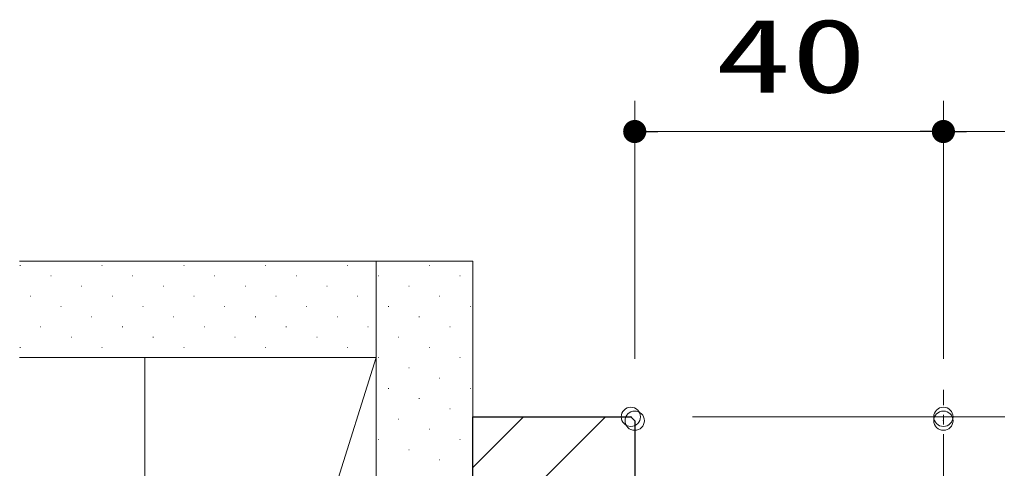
# Model space of a CAD drawing. Units: millimetres, scale not verified. Extents: x -1306 to 1306, y -607 to 607.
# Drawn here: x -895.8 to -769.1, y -234.2 to -176 of the extents above; entities that cross this region are included whole.
import ezdxf
from ezdxf.enums import TextEntityAlignment as Align

# ---------------------------------------------------------------- set-up
doc = ezdxf.new("R2010")
doc.units = ezdxf.units.MM
doc.header["$LTSCALE"] = 5
doc.header["$PDMODE"] = 32
doc.header["$PDSIZE"] = 2.5
doc.linetypes.add('USER3', pattern=[2, 1.25, -0.25, 0.25, -0.25])
for name, color, linetype, lineweight in [('0-1_線(黄)', 2, 'Continuous', 15), ('0-C_中心線', 3, 'USER3', 9), ('0-D_線(白)', 7, 'Continuous', 30), ('1-1_寸法線', 3, 'Continuous', 13), ('1-2_ハッチング', 6, 'Continuous', 9), ('1-4_DEFPOINTS', 7, 'Continuous', 5), ('1-5_0', 4, 'Continuous', 25)]:
    doc.layers.add(name, color=color, linetype=linetype, lineweight=lineweight)
doc.styles.add('ＭＳ ゴシック', font='')
doc.styles.get('ＭＳ ゴシック').set_extended_font_data('MS Gothic')

# ---------------------------------------------------------------- blocks, each defined once
blk = doc.blocks.new('_DOT')
at = {"layer": '1-5_0', "color": 3}
blk.add_line((-2.5, 0), (-5, 0), dxfattribs=at)
for points in [[(0, 0), (-1.34, 2.111), (-1.064, 2.262)], [(0, 0), (-1.064, 2.262), (-0.773, 2.378)], [(0, 0), (-0.773, 2.378), (-0.468, 2.456)], [(0, 0), (-0.468, 2.456), (-0.157, 2.495)], [(0, 0), (-0.157, 2.495), (0.157, 2.495)], [(0, 0), (0.157, 2.495), (0.468, 2.456)], [(0, 0), (0.468, 2.456), (0.773, 2.378)], [(0, 0), (0.773, 2.378), (1.064, 2.262)], [(0, 0), (1.064, 2.262), (1.34, 2.111)], [(0, 0), (-2.5, 0), (-2.48, 0.313)], [(0, 0), (-2.48, -0.313), (-2.5, 0)], [(0, 0), (-2.48, 0.313), (-2.421, 0.622)], [(0, 0), (-2.421, -0.622), (-2.48, -0.313)], [(0, 0), (-2.421, 0.622), (-2.324, 0.92)], [(0, 0), (-2.324, -0.92), (-2.421, -0.622)], [(0, 0), (-2.324, 0.92), (-2.191, 1.204)], [(0, 0), (-2.191, -1.204), (-2.324, -0.92)], [(0, 0), (-2.191, 1.204), (-2.023, 1.469)], [(0, 0), (-2.023, -1.469), (-2.191, -1.204)], [(0, 0), (-2.023, 1.469), (-1.822, 1.711)], [(0, 0), (-1.822, -1.711), (-2.023, -1.469)], [(0, 0), (-1.822, 1.711), (-1.594, 1.926)], [(0, 0), (-1.594, -1.926), (-1.822, -1.711)], [(0, 0), (-1.594, 1.926), (-1.34, 2.111)], [(0, 0), (-1.34, -2.111), (-1.594, -1.926)], [(0, 0), (-1.064, -2.262), (-1.34, -2.111)], [(0, 0), (-0.773, -2.378), (-1.064, -2.262)], [(0, 0), (-0.468, -2.456), (-0.773, -2.378)], [(0, 0), (-0.157, -2.495), (-0.468, -2.456)], [(0, 0), (0.157, -2.495), (-0.157, -2.495)], [(0, 0), (1.34, 2.111), (1.594, 1.926)], [(0, 0), (1.594, 1.926), (1.822, 1.711)], [(0, 0), (1.822, 1.711), (2.023, 1.469)], [(0, 0), (2.023, 1.469), (2.191, 1.204)], [(0, 0), (2.191, 1.204), (2.324, 0.92)], [(0, 0), (2.324, 0.92), (2.421, 0.622)], [(0, 0), (2.421, 0.622), (2.48, 0.313)], [(0, 0), (2.48, 0.313), (2.5, 0)], [(0, 0), (0.468, -2.456), (0.157, -2.495)], [(0, 0), (0.773, -2.378), (0.468, -2.456)], [(0, 0), (1.064, -2.262), (0.773, -2.378)], [(0, 0), (1.34, -2.111), (1.064, -2.262)], [(0, 0), (1.594, -1.926), (1.34, -2.111)], [(0, 0), (1.822, -1.711), (1.594, -1.926)], [(0, 0), (2.023, -1.469), (1.822, -1.711)], [(0, 0), (2.191, -1.204), (2.023, -1.469)], [(0, 0), (2.324, -0.92), (2.191, -1.204)], [(0, 0), (2.421, -0.622), (2.324, -0.92)], [(0, 0), (2.48, -0.313), (2.421, -0.622)], [(0, 0), (2.5, 0), (2.48, -0.313)]]:
    blk.add_solid(points, dxfattribs=at)

msp = doc.modelspace()

# ---------------------------------------------------------------- linework, layer by layer
at = {"layer": '0-1_線(黄)'}
for p, q in [((-895.832, -207.3), (-837.115, -207.3)), ((-849.615, -327.492), (-849.615, -207.3)), ((-837.115, -207.3), (-837.115, -227.492)), ((-895.832, -219.8), (-849.615, -219.8)), ((-879.615, -219.8), (-879.615, -314.992)), ((-849.615, -219.8), (-879.615, -314.992))]:
    msp.add_line(p, q, dxfattribs=at)
at = {"layer": '0-C_中心線'}
msp.add_line((-776.115, -335.997), (-776.115, -223.992), dxfattribs=at)
at = {"layer": '0-D_線(白)'}
for p, q in [((-837.115, -227.492), (-816.615, -227.492)), ((-837.115, -337.492), (-837.115, -227.492))]:
    msp.add_line(p, q, dxfattribs=at)
msp.add_lwpolyline([(-816.615, -227.492), (-816.115, -227.992), (-816.115, -336.992)], dxfattribs=at)
at = {"layer": '1-1_寸法線'}
for p, q in [((-816.115, -219.992), (-816.115, -186.503)), ((-776.115, -219.992), (-776.115, -186.503)), ((-776.115, -219.492), (-776.115, -186.503)), ((-779.115, -190.503), (-813.115, -190.503)), ((-773.115, -190.503), (-392.113, -190.503)), ((-808.615, -227.492), (-702.115, -227.492)), ((-808.615, -227.492), (-732.115, -227.492))]:
    msp.add_line(p, q, dxfattribs=at)
at = {"layer": '1-2_ハッチング'}
for p, q in [((-895.778, -207.889), (-895.728, -207.889)), ((-885.171, -207.889), (-885.121, -207.889)), ((-874.564, -207.889), (-874.514, -207.889)), ((-863.958, -207.889), (-863.908, -207.889)), ((-853.351, -207.889), (-853.301, -207.889)), ((-842.745, -207.889), (-842.695, -207.889)), ((-891.8, -209.215), (-891.75, -209.215)), ((-881.194, -209.215), (-881.144, -209.215)), ((-870.587, -209.215), (-870.537, -209.215)), ((-859.98, -209.215), (-859.93, -209.215)), ((-849.374, -209.215), (-849.324, -209.215)), ((-849.374, -209.215), (-849.324, -209.215)), ((-838.767, -209.215), (-838.717, -209.215)), ((-887.823, -210.54), (-887.773, -210.54)), ((-877.216, -210.54), (-877.166, -210.54)), ((-866.609, -210.54), (-866.559, -210.54)), ((-856.003, -210.54), (-855.953, -210.54)), ((-845.396, -210.54), (-845.346, -210.54)), ((-894.452, -211.866), (-894.402, -211.866)), ((-883.845, -211.866), (-883.795, -211.866)), ((-873.239, -211.866), (-873.189, -211.866)), ((-862.632, -211.866), (-862.582, -211.866)), ((-852.025, -211.866), (-851.975, -211.866)), ((-841.419, -211.866), (-841.369, -211.866)), ((-890.474, -213.192), (-890.424, -213.192)), ((-879.868, -213.192), (-879.818, -213.192)), ((-869.261, -213.192), (-869.211, -213.192)), ((-858.654, -213.192), (-858.604, -213.192)), ((-848.048, -213.192), (-847.998, -213.192)), ((-848.048, -213.192), (-847.998, -213.192)), ((-837.441, -213.192), (-837.391, -213.192)), ((-886.497, -214.518), (-886.447, -214.518)), ((-875.89, -214.518), (-875.84, -214.518)), ((-865.284, -214.518), (-865.234, -214.518)), ((-854.677, -214.518), (-854.627, -214.518)), ((-844.07, -214.518), (-844.02, -214.518)), ((-893.126, -215.844), (-893.076, -215.844)), ((-882.519, -215.844), (-882.469, -215.844)), ((-871.913, -215.844), (-871.863, -215.844)), ((-861.306, -215.844), (-861.256, -215.844)), ((-850.7, -215.844), (-850.65, -215.844)), ((-840.093, -215.844), (-840.043, -215.844)), ((-889.148, -217.17), (-889.098, -217.17)), ((-878.542, -217.17), (-878.492, -217.17)), ((-867.935, -217.17), (-867.885, -217.17)), ((-857.329, -217.17), (-857.279, -217.17)), ((-846.722, -217.17), (-846.672, -217.17)), ((-846.722, -217.17), (-846.672, -217.17)), ((-895.778, -218.495), (-895.728, -218.495)), ((-885.171, -218.495), (-885.121, -218.495)), ((-874.564, -218.495), (-874.514, -218.495)), ((-863.958, -218.495), (-863.908, -218.495)), ((-853.351, -218.495), (-853.301, -218.495)), ((-842.745, -218.495), (-842.695, -218.495)), ((-849.374, -219.821), (-849.324, -219.821)), ((-838.767, -219.821), (-838.717, -219.821)), ((-845.396, -221.147), (-845.346, -221.147)), ((-841.419, -222.473), (-841.369, -222.473)), ((-848.048, -223.799), (-847.998, -223.799)), ((-837.441, -223.799), (-837.391, -223.799)), ((-844.07, -225.125), (-844.02, -225.125)), ((-840.093, -226.45), (-840.043, -226.45)), ((-846.722, -227.776), (-846.672, -227.776)), ((-837.115, -234.079), (-830.528, -227.492)), ((-837.115, -244.685), (-819.922, -227.492)), ((-842.745, -229.102), (-842.695, -229.102)), ((-849.374, -230.428), (-849.324, -230.428)), ((-838.767, -230.428), (-838.717, -230.428)), ((-845.396, -231.754), (-845.346, -231.754)), ((-841.419, -233.079), (-841.369, -233.079))]:
    msp.add_line(p, q, dxfattribs=at)
at = {"layer": '1-4_DEFPOINTS'}
for p in [(-816.115, -190.503), (-816.615, -227.492), (-816.115, -227.992), (-776.115, -227.492), (-776.115, -227.992)]:
    msp.add_point(p, dxfattribs=at)

# ---------------------------------------------------------------- block references
at = {"layer": '1-1_寸法線', "xscale": 0.6, "yscale": 0.6, "rotation": 180}
for p in [(-816.115, -190.503), (-776.115, -190.503)]:
    msp.add_blockref('_DOT', p, dxfattribs=at)
at = {"layer": '1-1_寸法線', "xscale": 0.6, "yscale": 0.6}
msp.add_blockref('_DOT', (-776.115, -190.503), dxfattribs=at)

# ---------------------------------------------------------------- texts
at = {"layer": '1-1_寸法線', "style": 'ＭＳ ゴシック', "width": 1.5}
msp.add_text('40', height=9.604, dxfattribs=at).set_placement((-805.639, -188.353), align=Align.BOTTOM_LEFT)

doc.saveas('drawing.dxf')
